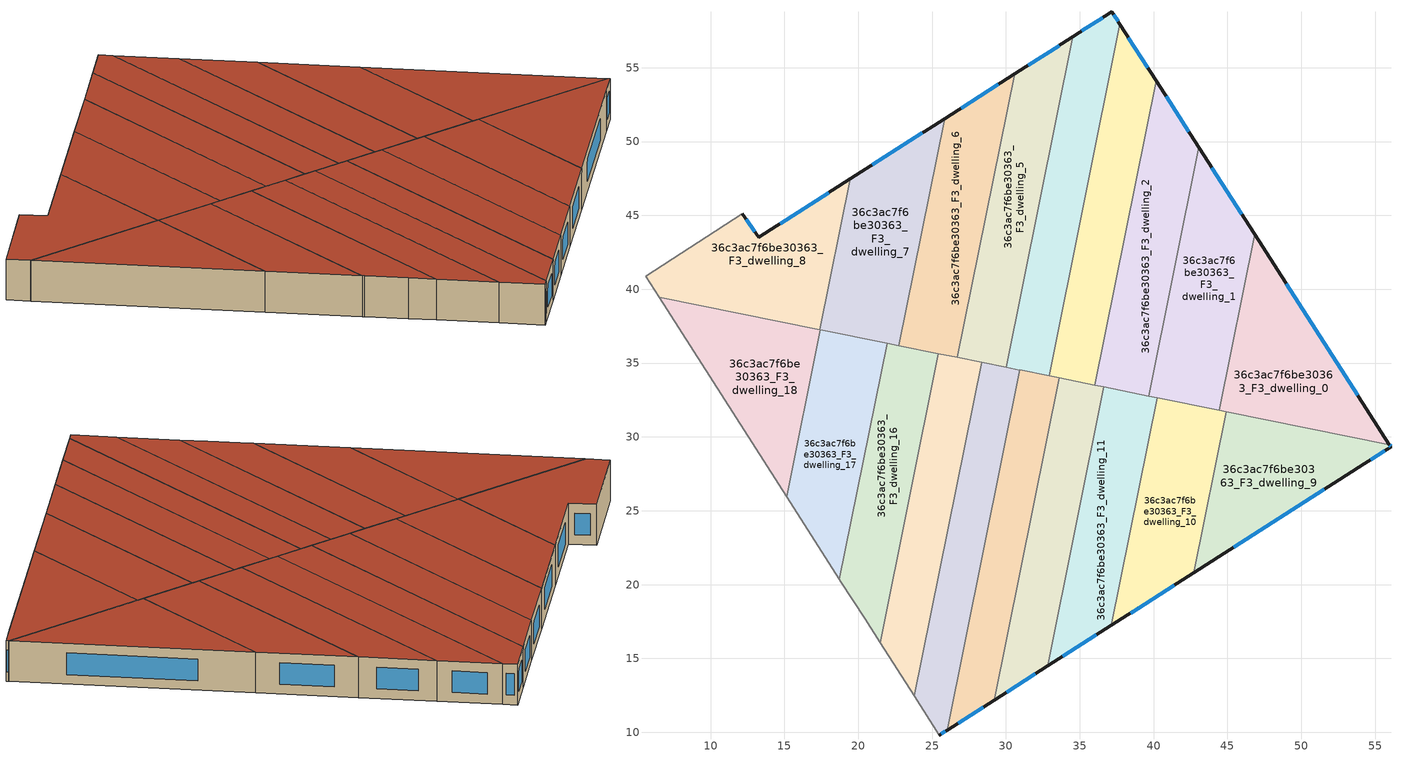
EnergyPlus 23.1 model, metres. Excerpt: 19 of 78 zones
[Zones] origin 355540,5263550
36c3ac7f6be30363_F3_dwelling_0
 floor to 36c3ac7f6be30363_F2_dwelling_0 (EU_floor_Construction): 46.84,43.71 55.96,29.49 44.44,31.81 z9
 wall outside (EU_wall_Construction): 55.96,29.49 46.84,43.71 z9:12
 wall to 36c3ac7f6be30363_F3_dwelling_1 (EU_wall_Construction): 46.84,43.71 44.44,31.81 z9:12
 wall to 36c3ac7f6be30363_F3_dwelling_9 (EU_wall_Construction): 44.92,31.71 55.96,29.49 z9:12
 wall to 36c3ac7f6be30363_F3_dwelling_10 (EU_wall_Construction): 44.44,31.81 44.92,31.71 z9:12
 window (EU_Window_Construction): 53.82,32.83 48.98,40.37 z9.7:11.3
 roof outside (EU_roof_Construction): 55.96,29.49 46.84,43.71 44.44,31.81 z12
36c3ac7f6be30363_F3_dwelling_1
 floor to 36c3ac7f6be30363_F2_dwelling_1 (EU_floor_Construction): 43.06,49.6 46.84,43.71 44.44,31.81 39.67,32.77 z9
 wall outside (EU_wall_Construction): 46.84,43.71 43.06,49.6 z9:12
 wall to 36c3ac7f6be30363_F3_dwelling_2 (EU_wall_Construction): 43.06,49.6 39.67,32.77 z9:12
 wall to 36c3ac7f6be30363_F3_dwelling_10 (EU_wall_Construction): 40.23,32.66 44.44,31.81 z9:12
 wall to 36c3ac7f6be30363_F3_dwelling_11 (EU_wall_Construction): 39.67,32.77 40.23,32.66 z9:12
 window (EU_Window_Construction): 45.95,45.09 43.95,48.21 z9.7:11.3
 roof outside (EU_roof_Construction): 44.44,31.81 46.84,43.71 43.06,49.6 39.67,32.77 z12
36c3ac7f6be30363_F3_dwelling_10
 floor to 36c3ac7f6be30363_F2_dwelling_10 (EU_floor_Construction): 44.92,31.71 42.72,20.81 37.12,17.24 40.23,32.66 z9
 wall outside (EU_wall_Construction): 37.12,17.24 42.72,20.81 z9:12
 wall to 36c3ac7f6be30363_F3_dwelling_11 (EU_wall_Construction): 40.23,32.66 37.12,17.24 z9:12
 wall to 36c3ac7f6be30363_F3_dwelling_9 (EU_wall_Construction): 42.72,20.81 44.92,31.71 z9:12
 window (EU_Window_Construction): 38.44,18.07 41.41,19.97 z9.7:11.3
 roof outside (EU_roof_Construction): 42.72,20.81 44.92,31.71 40.23,32.66 37.12,17.24 z12
36c3ac7f6be30363_F3_dwelling_11
 floor to 36c3ac7f6be30363_F2_dwelling_11 (EU_floor_Construction): 40.23,32.66 37.12,17.24 32.83,14.49 36.64,33.38 z9
 wall outside (EU_wall_Construction): 32.83,14.49 37.12,17.24 z9:12
 wall to 36c3ac7f6be30363_F3_dwelling_12 (EU_wall_Construction): 36.64,33.38 32.83,14.49 z9:12
 wall to 36c3ac7f6be30363_F3_dwelling_2 (EU_wall_Construction): 39.67,32.77 36.64,33.38 z9:12
 window (EU_Window_Construction): 33.84,15.14 36.12,16.59 z9.7:11.3
 roof outside (EU_roof_Construction): 37.12,17.24 40.23,32.66 36.64,33.38 32.83,14.49 z12
36c3ac7f6be30363_F3_dwelling_12
 floor to 36c3ac7f6be30363_F2_dwelling_12 (EU_floor_Construction): 36.64,33.38 32.83,14.49 29.21,12.18 33.61,33.99 z9
 wall outside (EU_wall_Construction): 29.21,12.18 32.83,14.49 z9:12
 wall to 36c3ac7f6be30363_F3_dwelling_13 (EU_wall_Construction): 33.61,33.99 29.21,12.18 z9:12
 wall to 36c3ac7f6be30363_F3_dwelling_3 (EU_wall_Construction): 36.01,33.51 33.61,33.99 z9:12
 wall to 36c3ac7f6be30363_F3_dwelling_2 (EU_wall_Construction): 36.64,33.38 36.01,33.51 z9:12
 window (EU_Window_Construction): 30.06,12.73 31.98,13.95 z9.7:11.3
 roof outside (EU_roof_Construction): 32.83,14.49 36.64,33.38 33.61,33.99 29.21,12.18 z12
36c3ac7f6be30363_F3_dwelling_13
 floor to 36c3ac7f6be30363_F2_dwelling_13 (EU_floor_Construction): 33.61,33.99 29.21,12.18 26.02,10.15 30.94,34.53 z9
 wall outside (EU_wall_Construction): 26.02,10.15 29.21,12.18 z9:12
 wall to 36c3ac7f6be30363_F3_dwelling_14 (EU_wall_Construction): 30.94,34.53 26.02,10.15 z9:12
 wall to 36c3ac7f6be30363_F3_dwelling_4 (EU_wall_Construction): 32.92,34.13 30.94,34.53 z9:12
 wall to 36c3ac7f6be30363_F3_dwelling_3 (EU_wall_Construction): 33.61,33.99 32.92,34.13 z9:12
 window (EU_Window_Construction): 26.77,10.63 28.46,11.7 z9.7:11.3
 roof outside (EU_roof_Construction): 29.21,12.18 33.61,33.99 30.94,34.53 26.02,10.15 z12
36c3ac7f6be30363_F3_dwelling_14
 floor to 36c3ac7f6be30363_F2_dwelling_14 (EU_floor_Construction): 30.94,34.53 26.02,10.15 25.5,9.81 23.8,12.47 28.35,35.05 z9
 wall outside (EU_wall_Construction): 25.5,9.81 26.02,10.15 z9:12
 wall adiabatic (EU_wall_Construction): 23.8,12.47 25.5,9.81 z9:12
 wall to 36c3ac7f6be30363_F3_dwelling_15 (EU_wall_Construction): 28.35,35.05 23.8,12.47 z9:12
 wall to 36c3ac7f6be30363_F3_dwelling_5 (EU_wall_Construction): 30.02,34.72 28.35,35.05 z9:12
 wall to 36c3ac7f6be30363_F3_dwelling_4 (EU_wall_Construction): 30.94,34.53 30.02,34.72 z9:12
 window (EU_Window_Construction): 25.62,9.89 25.9,10.07 z9.7:11.3
 roof outside (EU_roof_Construction): 26.02,10.15 30.94,34.53 28.35,35.05 23.8,12.47 25.5,9.81 z12
36c3ac7f6be30363_F3_dwelling_15
 floor to 36c3ac7f6be30363_F2_dwelling_15 (EU_floor_Construction): 28.35,35.05 23.8,12.47 21.48,16.08 25.42,35.64 z9
 wall to 36c3ac7f6be30363_F3_dwelling_16 (EU_wall_Construction): 25.42,35.64 21.48,16.08 z9:12
 wall adiabatic (EU_wall_Construction): 21.48,16.08 23.8,12.47 z9:12
 wall to 36c3ac7f6be30363_F3_dwelling_6 (EU_wall_Construction): 26.72,35.38 25.42,35.64 z9:12
 wall to 36c3ac7f6be30363_F3_dwelling_5 (EU_wall_Construction): 28.35,35.05 26.72,35.38 z9:12
 roof outside (EU_roof_Construction): 23.8,12.47 28.35,35.05 25.42,35.64 21.48,16.08 z12
36c3ac7f6be30363_F3_dwelling_16
 floor to 36c3ac7f6be30363_F2_dwelling_16 (EU_floor_Construction): 25.42,35.64 21.48,16.08 20.43,17.71 18.82,20.21 18.73,20.36 21.95,36.34 z9
 wall adiabatic (EU_wall_Construction): 18.73,20.36 18.82,20.21 20.43,17.71 21.48,16.08 z9:12
 wall to 36c3ac7f6be30363_F3_dwelling_17 (EU_wall_Construction): 21.95,36.34 18.73,20.36 z9:12
 wall to 36c3ac7f6be30363_F3_dwelling_7 (EU_wall_Construction): 22.75,36.18 21.95,36.34 z9:12
 wall to 36c3ac7f6be30363_F3_dwelling_6 (EU_wall_Construction): 25.42,35.64 22.75,36.18 z9:12
 roof outside (EU_roof_Construction): 21.48,16.08 25.42,35.64 21.95,36.34 18.73,20.36 18.82,20.21 20.43,17.71 z12
36c3ac7f6be30363_F3_dwelling_17
 floor to 36c3ac7f6be30363_F2_dwelling_17 (EU_floor_Construction): 21.95,36.34 18.73,20.36 15.15,25.95 17.43,37.25 z9
 wall adiabatic (EU_wall_Construction): 15.15,25.95 18.73,20.36 z9:12
 wall to 36c3ac7f6be30363_F3_dwelling_18 (EU_wall_Construction): 17.43,37.25 15.15,25.95 z9:12
 wall to 36c3ac7f6be30363_F3_dwelling_7 (EU_wall_Construction): 21.95,36.34 17.43,37.25 z9:12
 roof outside (EU_roof_Construction): 18.73,20.36 21.95,36.34 17.43,37.25 15.15,25.95 z12
36c3ac7f6be30363_F3_dwelling_18
 floor to 36c3ac7f6be30363_F2_dwelling_18 (EU_floor_Construction): 17.43,37.25 15.15,25.95 6.51,39.46 z9
 wall adiabatic (EU_wall_Construction): 6.51,39.46 15.15,25.95 z9:12
 wall to 36c3ac7f6be30363_F3_dwelling_8 (EU_wall_Construction): 17.4,37.26 6.51,39.46 z9:12
 wall to 36c3ac7f6be30363_F3_dwelling_7 (EU_wall_Construction): 17.43,37.26 17.4,37.26 z9:12
 roof outside (EU_roof_Construction): 15.15,25.95 17.43,37.25 6.51,39.46 z12
36c3ac7f6be30363_F3_dwelling_2
 floor to 36c3ac7f6be30363_F2_dwelling_2 (EU_floor_Construction): 40.16,54.12 43.06,49.6 39.67,32.77 36.01,33.51 z9
 wall outside (EU_wall_Construction): 43.06,49.6 40.16,54.12 z9:12
 wall to 36c3ac7f6be30363_F3_dwelling_3 (EU_wall_Construction): 40.16,54.12 36.01,33.51 z9:12
 window (EU_Window_Construction): 42.38,50.66 40.84,53.06 z9.7:11.3
 roof outside (EU_roof_Construction): 39.67,32.77 43.06,49.6 40.16,54.12 36.01,33.51 z12
36c3ac7f6be30363_F3_dwelling_3
 floor to 36c3ac7f6be30363_F2_dwelling_3 (EU_floor_Construction): 37.72,57.93 40.16,54.12 36.01,33.51 32.92,34.13 z9
 wall outside (EU_wall_Construction): 40.16,54.12 37.72,57.93 z9:12
 wall to 36c3ac7f6be30363_F3_dwelling_4 (EU_wall_Construction): 37.72,57.93 32.92,34.13 z9:12
 window (EU_Window_Construction): 39.59,55.01 38.29,57.03 z9.7:11.3
 roof outside (EU_roof_Construction): 36.01,33.51 40.16,54.12 37.72,57.93 32.92,34.13 z12
36c3ac7f6be30363_F3_dwelling_4
 floor to 36c3ac7f6be30363_F2_dwelling_4 (EU_floor_Construction): 37.17,58.78 37.72,57.93 32.92,34.13 30.02,34.72 34.53,57.09 z9
 wall outside (EU_wall_Construction): 37.72,57.93 37.17,58.78 34.53,57.09 z9:12
 wall to 36c3ac7f6be30363_F3_dwelling_5 (EU_wall_Construction): 34.53,57.09 30.02,34.72 z9:12
 window (EU_Window_Construction): 36.55,58.38 35.15,57.48 / 37.59,58.13 37.3,58.58 z9.7:11.3
 roof outside (EU_roof_Construction): 32.92,34.13 37.72,57.93 37.17,58.78 34.53,57.09 30.02,34.72 z12
36c3ac7f6be30363_F3_dwelling_5
 floor to 36c3ac7f6be30363_F2_dwelling_5 (EU_floor_Construction): 34.53,57.09 30.02,34.72 26.72,35.38 30.59,54.58 z9
 wall outside (EU_wall_Construction): 34.53,57.09 30.59,54.58 z9:12
 wall to 36c3ac7f6be30363_F3_dwelling_6 (EU_wall_Construction): 30.59,54.58 26.72,35.38 z9:12
 window (EU_Window_Construction): 33.6,56.5 31.51,55.17 z9.7:11.3
 roof outside (EU_roof_Construction): 30.02,34.72 34.53,57.09 30.59,54.58 26.72,35.38 z12
36c3ac7f6be30363_F3_dwelling_6
 floor to 36c3ac7f6be30363_F2_dwelling_6 (EU_floor_Construction): 30.59,54.58 26.72,35.38 22.75,36.18 25.85,51.55 z9
 wall outside (EU_wall_Construction): 30.59,54.58 25.85,51.55 z9:12
 wall to 36c3ac7f6be30363_F3_dwelling_7 (EU_wall_Construction): 25.85,51.55 22.75,36.18 z9:12
 window (EU_Window_Construction): 29.48,53.87 26.96,52.26 z9.7:11.3
 roof outside (EU_roof_Construction): 26.72,35.38 30.59,54.58 25.85,51.55 22.75,36.18 z12
36c3ac7f6be30363_F3_dwelling_7
 floor to 36c3ac7f6be30363_F2_dwelling_7 (EU_floor_Construction): 25.85,51.55 22.75,36.18 17.4,37.26 19.45,47.47 z9
 wall outside (EU_wall_Construction): 25.85,51.55 19.45,47.47 z9:12
 wall to 36c3ac7f6be30363_F3_dwelling_8 (EU_wall_Construction): 19.45,47.47 17.4,37.26 z9:12
 window (EU_Window_Construction): 24.35,50.6 20.96,48.43 z9.7:11.3
 roof outside (EU_roof_Construction): 22.75,36.18 25.85,51.55 19.45,47.47 17.4,37.26 z12
36c3ac7f6be30363_F3_dwelling_8
 floor to 36c3ac7f6be30363_F2_dwelling_8 (EU_floor_Construction): 19.45,47.47 17.4,37.26 6.51,39.46 5.6,40.88 12.15,45.12 13.26,43.52 z9
 wall outside (EU_wall_Construction): 19.45,47.47 13.26,43.52 12.15,45.12 z9:12
 wall adiabatic (EU_wall_Construction): 12.15,45.12 5.6,40.88 6.51,39.46 z9:12
 window (EU_Window_Construction): 13,43.89 12.41,44.74 / 18,46.54 14.71,44.45 z9.7:11.3
 roof outside (EU_roof_Construction): 17.4,37.26 19.45,47.47 13.26,43.52 12.15,45.12 5.6,40.88 6.51,39.46 z12
36c3ac7f6be30363_F3_dwelling_9
 floor to 36c3ac7f6be30363_F2_dwelling_9 (EU_floor_Construction): 55.96,29.49 56.07,29.32 54.27,28.17 42.72,20.81 44.92,31.71 z9
 wall outside (EU_wall_Construction): 42.72,20.81 54.27,28.17 56.07,29.32 55.96,29.49 z9:12
 window (EU_Window_Construction): 45.43,22.54 51.55,26.44 / 56.05,29.36 55.99,29.45 / 54.69,28.44 55.65,29.05 z9.7:11.3
 roof outside (EU_roof_Construction): 54.27,28.17 56.07,29.32 55.96,29.49 44.92,31.71 42.72,20.81 z12
[Building]
EU S2 Campaign: North Axis=0; Terrain=City; Solar Distribution=FullExterior
[Site:Location]
Budapest.Ferenc.Liszt.Intl.AP: Latitude=47.437; Longitude=19.256; Time Zone=1; Elevation=185
[SizingPeriod:WeatherFileDays]
AnnualSizingPeriod: Begin Month=1; Begin Day of Month=1; End Month=12; End Day of Month=31; Day of Week for Start Day=Monday; Use Weather File Daylight Saving Period=No; Use Weather File Rain and Snow Indicators=No
[MATERIAL]
EU_InternalMass_Material: Roughness=MediumRough; Thickness=0.1; Conductivity=1; Density=1800; Specific Heat=900; Thermal Absorptance=0.9; Solar Absorptance=0.7; Visible Absorptance=0.7
[MATERIAL:NOMASS] Roughness=MediumRough; Thermal Absorptance=0.9; Solar Absorptance=0.7; Visible Absorptance=0.7
Name | Thermal Resistance
EU_wall_NoMass | 0.832559
EU_roof_NoMass | 1.39638
EU_floor_NoMass | 0.872794
[WINDOWMATERIAL:SIMPLEGLAZINGSYSTEM]
EU_Window_SimpleGlazing: UFactor=2.79869; Solar Heat Gain Coefficient=0.75; Visible Transmittance=0.75
[CONSTRUCTION]
EU_wall_Construction: EU_wall_NoMass
EU_roof_Construction: EU_roof_NoMass
EU_floor_Construction: EU_floor_NoMass
EU_Window_Construction: EU_Window_SimpleGlazing
EU_InternalMass_Construction: EU_InternalMass_Material
[ZONE] Type=1; Multiplier=1; Ceiling Height=autocalculate; Floor Area=autocalculate; Part of Total Floor Area=Yes
Name | Volume
36c3ac7f6be30363_F3_dwelling_0; 36c3ac7f6be30363_F3_dwelling_7 | 213.988
36c3ac7f6be30363_F3_dwelling_1 | 213.991
36c3ac7f6be30363_F3_dwelling_10 | 192.578
36c3ac7f6be30363_F3_dwelling_11; 36c3ac7f6be30363_F3_dwelling_18 | 192.596
36c3ac7f6be30363_F3_dwelling_12 | 192.551
36c3ac7f6be30363_F3_dwelling_13 | 192.605
36c3ac7f6be30363_F3_dwelling_14 | 192.591
36c3ac7f6be30363_F3_dwelling_15 | 192.55
36c3ac7f6be30363_F3_dwelling_16 | 192.615
36c3ac7f6be30363_F3_dwelling_17 | 192.598
36c3ac7f6be30363_F3_dwelling_2 | 213.99
36c3ac7f6be30363_F3_dwelling_3 | 213.954
36c3ac7f6be30363_F3_dwelling_4 | 214.013
36c3ac7f6be30363_F3_dwelling_5 | 213.953
36c3ac7f6be30363_F3_dwelling_6 | 213.967
36c3ac7f6be30363_F3_dwelling_8 | 213.979
36c3ac7f6be30363_F3_dwelling_9 | 192.608
[INTERNALMASS] Construction=EU_InternalMass_Construction
Name | Zone or ZoneList | Surface Area
36c3ac7f6be30363_F3_dwelling_0_EU_InternalMass | 36c3ac7f6be30363_F3_dwelling_0 | 71.3297
36c3ac7f6be30363_F3_dwelling_1_EU_InternalMass | 36c3ac7f6be30363_F3_dwelling_1 | 71.3302
36c3ac7f6be30363_F3_dwelling_2_EU_InternalMass | 36c3ac7f6be30363_F3_dwelling_2 | 71.3297
36c3ac7f6be30363_F3_dwelling_3_EU_InternalMass | 36c3ac7f6be30363_F3_dwelling_3 | 71.3182
36c3ac7f6be30363_F3_dwelling_4_EU_InternalMass | 36c3ac7f6be30363_F3_dwelling_4 | 71.3377
36c3ac7f6be30363_F3_dwelling_5_EU_InternalMass | 36c3ac7f6be30363_F3_dwelling_5 | 71.3177
36c3ac7f6be30363_F3_dwelling_6_EU_InternalMass | 36c3ac7f6be30363_F3_dwelling_6 | 71.3223
36c3ac7f6be30363_F3_dwelling_7_EU_InternalMass | 36c3ac7f6be30363_F3_dwelling_7 | 71.3291
36c3ac7f6be30363_F3_dwelling_8_EU_InternalMass | 36c3ac7f6be30363_F3_dwelling_8 | 71.3265
36c3ac7f6be30363_F3_dwelling_9_EU_InternalMass | 36c3ac7f6be30363_F3_dwelling_9 | 64.2028
36c3ac7f6be30363_F3_dwelling_10_EU_InternalMass | 36c3ac7f6be30363_F3_dwelling_10 | 64.1927
36c3ac7f6be30363_F3_dwelling_11_EU_InternalMass | 36c3ac7f6be30363_F3_dwelling_11 | 64.1989
36c3ac7f6be30363_F3_dwelling_12_EU_InternalMass | 36c3ac7f6be30363_F3_dwelling_12 | 64.1835
36c3ac7f6be30363_F3_dwelling_13_EU_InternalMass | 36c3ac7f6be30363_F3_dwelling_13 | 64.2018
36c3ac7f6be30363_F3_dwelling_14_EU_InternalMass | 36c3ac7f6be30363_F3_dwelling_14 | 64.197
36c3ac7f6be30363_F3_dwelling_15_EU_InternalMass | 36c3ac7f6be30363_F3_dwelling_15 | 64.1835
36c3ac7f6be30363_F3_dwelling_16_EU_InternalMass | 36c3ac7f6be30363_F3_dwelling_16 | 64.205
36c3ac7f6be30363_F3_dwelling_17_EU_InternalMass | 36c3ac7f6be30363_F3_dwelling_17 | 64.1994
36c3ac7f6be30363_F3_dwelling_18_EU_InternalMass | 36c3ac7f6be30363_F3_dwelling_18 | 64.1985
[OTHEREQUIPMENT] Fuel Type=Electricity; Design Level Calculation Method=Watts/Area; Power per Zone Floor Area=1; Fraction Latent=0; Fraction Radiant=0; Fraction Lost=0; Carbon Dioxide Generation Rate=0; EndUse Subcategory=EU_Step8_InternalGains
Name | Zone or ZoneList or Space or SpaceList | Schedule
EU_Step8_InternalGain_36c3ac7f6be30363_F3_dwelling_0_f000 | 36c3ac7f6be30363_F3_dwelling_0 | EU_Step8_GainSchedule_36c3ac7f6be30363_F3_dwelling_0_f000
EU_Step8_InternalGain_36c3ac7f6be30363_F3_dwelling_1_f000 | 36c3ac7f6be30363_F3_dwelling_1 | EU_Step8_GainSchedule_36c3ac7f6be30363_F3_dwelling_1_f000
EU_Step8_InternalGain_36c3ac7f6be30363_F3_dwelling_2_f000 | 36c3ac7f6be30363_F3_dwelling_2 | EU_Step8_GainSchedule_36c3ac7f6be30363_F3_dwelling_2_f000
EU_Step8_InternalGain_36c3ac7f6be30363_F3_dwelling_3_f000 | 36c3ac7f6be30363_F3_dwelling_3 | EU_Step8_GainSchedule_36c3ac7f6be30363_F3_dwelling_3_f000
EU_Step8_InternalGain_36c3ac7f6be30363_F3_dwelling_4_f000 | 36c3ac7f6be30363_F3_dwelling_4 | EU_Step8_GainSchedule_36c3ac7f6be30363_F3_dwelling_4_f000
EU_Step8_InternalGain_36c3ac7f6be30363_F3_dwelling_5_f000 | 36c3ac7f6be30363_F3_dwelling_5 | EU_Step8_GainSchedule_36c3ac7f6be30363_F3_dwelling_5_f000
EU_Step8_InternalGain_36c3ac7f6be30363_F3_dwelling_6_f000 | 36c3ac7f6be30363_F3_dwelling_6 | EU_Step8_GainSchedule_36c3ac7f6be30363_F3_dwelling_6_f000
EU_Step8_InternalGain_36c3ac7f6be30363_F3_dwelling_7_f000 | 36c3ac7f6be30363_F3_dwelling_7 | EU_Step8_GainSchedule_36c3ac7f6be30363_F3_dwelling_7_f000
EU_Step8_InternalGain_36c3ac7f6be30363_F3_dwelling_8_f000 | 36c3ac7f6be30363_F3_dwelling_8 | EU_Step8_GainSchedule_36c3ac7f6be30363_F3_dwelling_8_f000
EU_Step8_InternalGain_36c3ac7f6be30363_F3_dwelling_9_f000 | 36c3ac7f6be30363_F3_dwelling_9 | EU_Step8_GainSchedule_36c3ac7f6be30363_F3_dwelling_9_f000
EU_Step8_InternalGain_36c3ac7f6be30363_F3_dwelling_10_f000 | 36c3ac7f6be30363_F3_dwelling_10 | EU_Step8_GainSchedule_36c3ac7f6be30363_F3_dwelling_10_f000
EU_Step8_InternalGain_36c3ac7f6be30363_F3_dwelling_11_f000 | 36c3ac7f6be30363_F3_dwelling_11 | EU_Step8_GainSchedule_36c3ac7f6be30363_F3_dwelling_11_f000
EU_Step8_InternalGain_36c3ac7f6be30363_F3_dwelling_12_f000 | 36c3ac7f6be30363_F3_dwelling_12 | EU_Step8_GainSchedule_36c3ac7f6be30363_F3_dwelling_12_f000
EU_Step8_InternalGain_36c3ac7f6be30363_F3_dwelling_13_f000 | 36c3ac7f6be30363_F3_dwelling_13 | EU_Step8_GainSchedule_36c3ac7f6be30363_F3_dwelling_13_f000
EU_Step8_InternalGain_36c3ac7f6be30363_F3_dwelling_14_f000 | 36c3ac7f6be30363_F3_dwelling_14 | EU_Step8_GainSchedule_36c3ac7f6be30363_F3_dwelling_14_f000
EU_Step8_InternalGain_36c3ac7f6be30363_F3_dwelling_15_f000 | 36c3ac7f6be30363_F3_dwelling_15 | EU_Step8_GainSchedule_36c3ac7f6be30363_F3_dwelling_15_f000
EU_Step8_InternalGain_36c3ac7f6be30363_F3_dwelling_16_f000 | 36c3ac7f6be30363_F3_dwelling_16 | EU_Step8_GainSchedule_36c3ac7f6be30363_F3_dwelling_16_f000
EU_Step8_InternalGain_36c3ac7f6be30363_F3_dwelling_17_f000 | 36c3ac7f6be30363_F3_dwelling_17 | EU_Step8_GainSchedule_36c3ac7f6be30363_F3_dwelling_17_f000
EU_Step8_InternalGain_36c3ac7f6be30363_F3_dwelling_18_f000 | 36c3ac7f6be30363_F3_dwelling_18 | EU_Step8_GainSchedule_36c3ac7f6be30363_F3_dwelling_18_f000
[ZONEVENTILATION:DESIGNFLOWRATE] Schedule=EU_AlwaysOn; Design Flow Rate Calculation Method=AirChanges/Hour; Air Changes per Hour=0.475469; Ventilation Type=Natural; Fan Pressure Rise=0; Fan Total Efficiency=1; Constant Term Coefficient=1; Temperature Term Coefficient=0; Velocity Term Coefficient=0; Velocity Squared Term Coefficient=0; Minimum Indoor Temperature=-100; Maximum Indoor Temperature=100; Delta Temperature=-100; Minimum Outdoor Temperature=-100; Maximum Outdoor Temperature=100; Maximum Wind Speed=40
Name | Zone or ZoneList or Space or SpaceList
EU_ConstantAir_36c3ac7f6be30363_F3_dwelling_0 | 36c3ac7f6be30363_F3_dwelling_0
EU_ConstantAir_36c3ac7f6be30363_F3_dwelling_1 | 36c3ac7f6be30363_F3_dwelling_1
EU_ConstantAir_36c3ac7f6be30363_F3_dwelling_2 | 36c3ac7f6be30363_F3_dwelling_2
EU_ConstantAir_36c3ac7f6be30363_F3_dwelling_3 | 36c3ac7f6be30363_F3_dwelling_3
EU_ConstantAir_36c3ac7f6be30363_F3_dwelling_4 | 36c3ac7f6be30363_F3_dwelling_4
EU_ConstantAir_36c3ac7f6be30363_F3_dwelling_5 | 36c3ac7f6be30363_F3_dwelling_5
EU_ConstantAir_36c3ac7f6be30363_F3_dwelling_6 | 36c3ac7f6be30363_F3_dwelling_6
EU_ConstantAir_36c3ac7f6be30363_F3_dwelling_7 | 36c3ac7f6be30363_F3_dwelling_7
EU_ConstantAir_36c3ac7f6be30363_F3_dwelling_8 | 36c3ac7f6be30363_F3_dwelling_8
EU_ConstantAir_36c3ac7f6be30363_F3_dwelling_9 | 36c3ac7f6be30363_F3_dwelling_9
EU_ConstantAir_36c3ac7f6be30363_F3_dwelling_10 | 36c3ac7f6be30363_F3_dwelling_10
EU_ConstantAir_36c3ac7f6be30363_F3_dwelling_11 | 36c3ac7f6be30363_F3_dwelling_11
EU_ConstantAir_36c3ac7f6be30363_F3_dwelling_12 | 36c3ac7f6be30363_F3_dwelling_12
EU_ConstantAir_36c3ac7f6be30363_F3_dwelling_13 | 36c3ac7f6be30363_F3_dwelling_13
EU_ConstantAir_36c3ac7f6be30363_F3_dwelling_14 | 36c3ac7f6be30363_F3_dwelling_14
EU_ConstantAir_36c3ac7f6be30363_F3_dwelling_15 | 36c3ac7f6be30363_F3_dwelling_15
EU_ConstantAir_36c3ac7f6be30363_F3_dwelling_16 | 36c3ac7f6be30363_F3_dwelling_16
EU_ConstantAir_36c3ac7f6be30363_F3_dwelling_17 | 36c3ac7f6be30363_F3_dwelling_17
EU_ConstantAir_36c3ac7f6be30363_F3_dwelling_18 | 36c3ac7f6be30363_F3_dwelling_18
[HVACTEMPLATE:ZONE:IDEALLOADSAIRSYSTEM] System Availability Schedule=EU_AlwaysOn; Maximum Heating Supply Air Temperature=50; Minimum Cooling Supply Air Temperature=13; Maximum Heating Supply Air Humidity Ratio=0.0156; Minimum Cooling Supply Air Humidity Ratio=0.0077; Heating Limit=NoLimit; Cooling Limit=NoLimit; Heating Availability Schedule=EU_AlwaysOn; Cooling Availability Schedule=EU_CoolingOff; Dehumidification Control Type=ConstantSensibleHeatRatio; Cooling Sensible Heat Ratio=0.7; Dehumidification Setpoint=60; Humidification Control Type=None; Humidification Setpoint=30; Outdoor Air Method=None; Outdoor Air Flow Rate per Person=0.00944; Outdoor Air Flow Rate per Zone Floor Area=0; Outdoor Air Flow Rate per Zone=0; Demand Controlled Ventilation Type=None; Outdoor Air Economizer Type=NoEconomizer; Heat Recovery Type=None; Sensible Heat Recovery Effectiveness=0.7; Latent Heat Recovery Effectiveness=0.65
Name | Template Thermostat
36c3ac7f6be30363_F3_dwelling_0 | EU_HeatOnly_36c3ac7f6be30363_F3_dwelling_0
36c3ac7f6be30363_F3_dwelling_1 | EU_HeatOnly_36c3ac7f6be30363_F3_dwelling_1
36c3ac7f6be30363_F3_dwelling_2 | EU_HeatOnly_36c3ac7f6be30363_F3_dwelling_2
36c3ac7f6be30363_F3_dwelling_3 | EU_HeatOnly_36c3ac7f6be30363_F3_dwelling_3
36c3ac7f6be30363_F3_dwelling_4 | EU_HeatOnly_36c3ac7f6be30363_F3_dwelling_4
36c3ac7f6be30363_F3_dwelling_5 | EU_HeatOnly_36c3ac7f6be30363_F3_dwelling_5
36c3ac7f6be30363_F3_dwelling_6 | EU_HeatOnly_36c3ac7f6be30363_F3_dwelling_6
36c3ac7f6be30363_F3_dwelling_7 | EU_HeatOnly_36c3ac7f6be30363_F3_dwelling_7
36c3ac7f6be30363_F3_dwelling_8 | EU_HeatOnly_36c3ac7f6be30363_F3_dwelling_8
36c3ac7f6be30363_F3_dwelling_9 | EU_HeatOnly_36c3ac7f6be30363_F3_dwelling_9
36c3ac7f6be30363_F3_dwelling_10 | EU_HeatOnly_36c3ac7f6be30363_F3_dwelling_10
36c3ac7f6be30363_F3_dwelling_11 | EU_HeatOnly_36c3ac7f6be30363_F3_dwelling_11
36c3ac7f6be30363_F3_dwelling_12 | EU_HeatOnly_36c3ac7f6be30363_F3_dwelling_12
36c3ac7f6be30363_F3_dwelling_13 | EU_HeatOnly_36c3ac7f6be30363_F3_dwelling_13
36c3ac7f6be30363_F3_dwelling_14 | EU_HeatOnly_36c3ac7f6be30363_F3_dwelling_14
36c3ac7f6be30363_F3_dwelling_15 | EU_HeatOnly_36c3ac7f6be30363_F3_dwelling_15
36c3ac7f6be30363_F3_dwelling_16 | EU_HeatOnly_36c3ac7f6be30363_F3_dwelling_16
36c3ac7f6be30363_F3_dwelling_17 | EU_HeatOnly_36c3ac7f6be30363_F3_dwelling_17
36c3ac7f6be30363_F3_dwelling_18 | EU_HeatOnly_36c3ac7f6be30363_F3_dwelling_18
[SIZING:ZONE] Zone Cooling Design Supply Air Temperature Input Method=SupplyAirTemperature; Zone Cooling Design Supply Air Temperature=13; Zone Heating Design Supply Air Temperature Input Method=SupplyAirTemperature; Zone Heating Design Supply Air Temperature=50; Zone Cooling Design Supply Air Humidity Ratio=0.008; Zone Heating Design Supply Air Humidity Ratio=0.008; Cooling Design Air Flow Method=DesignDay; Cooling Design Air Flow Rate=0; Cooling Minimum Air Flow per Zone Floor Area=0.000762; Cooling Minimum Air Flow=0; Cooling Minimum Air Flow Fraction=0.2; Heating Design Air Flow Method=DesignDay; Heating Design Air Flow Rate=0; Heating Maximum Air Flow per Zone Floor Area=0.002032; Heating Maximum Air Flow=0.141576; Heating Maximum Air Flow Fraction=0.3; Account for Dedicated Outdoor Air System=No; Dedicated Outdoor Air System Control Strategy=NeutralSupplyAir; Dedicated Outdoor Air Low Setpoint Temperature for Design=autosize; Dedicated Outdoor Air High Setpoint Temperature for Design=autosize; Zone Load Sizing Method=Sensible Load Only No Latent Load; Zone Latent Cooling Design Supply Air Humidity Ratio Input Method=HumidityRatioDifference; Zone Cooling Design Supply Air Humidity Ratio Difference=0.005; Zone Latent Heating Design Supply Air Humidity Ratio Input Method=HumidityRatioDifference; Zone Humidification Design Supply Air Humidity Ratio Difference=0.005
36c3ac7f6be30363_F3_dwelling_0; 36c3ac7f6be30363_F3_dwelling_1; 36c3ac7f6be30363_F3_dwelling_2; 36c3ac7f6be30363_F3_dwelling_3; 36c3ac7f6be30363_F3_dwelling_4; 36c3ac7f6be30363_F3_dwelling_5; 36c3ac7f6be30363_F3_dwelling_6; 36c3ac7f6be30363_F3_dwelling_7; 36c3ac7f6be30363_F3_dwelling_8; 36c3ac7f6be30363_F3_dwelling_9; 36c3ac7f6be30363_F3_dwelling_10; 36c3ac7f6be30363_F3_dwelling_11; 36c3ac7f6be30363_F3_dwelling_12; 36c3ac7f6be30363_F3_dwelling_13; 36c3ac7f6be30363_F3_dwelling_14; 36c3ac7f6be30363_F3_dwelling_15; 36c3ac7f6be30363_F3_dwelling_16; 36c3ac7f6be30363_F3_dwelling_17; 36c3ac7f6be30363_F3_dwelling_18
[SCHEDULE:CONSTANT]
Name | Hourly Value
EU_AlwaysOn | 1
EU_CoolingOff | 0
[SCHEDULE:FILE] Column Number=1; Rows to Skip at Top=0; Number of Hours of Data=8760; Column Separator=Comma; Interpolate to Timestep=No; Minutes per Item=60; Adjust Schedule for Daylight Savings=Yes
Name | File
EU_Step8_GainSchedule_36c3ac7f6be30363_F3_dwelling_0_f000 | ../../schedules/36c3ac7f6be30363/36c3ac7f6be30363_F3_dwelling_0_f000_gain.csv
EU_Step8_GainSchedule_36c3ac7f6be30363_F3_dwelling_1_f000 | ../../schedules/36c3ac7f6be30363/36c3ac7f6be30363_F3_dwelling_1_f000_gain.csv
EU_Step8_GainSchedule_36c3ac7f6be30363_F3_dwelling_2_f000 | ../../schedules/36c3ac7f6be30363/36c3ac7f6be30363_F3_dwelling_2_f000_gain.csv
EU_Step8_GainSchedule_36c3ac7f6be30363_F3_dwelling_3_f000 | ../../schedules/36c3ac7f6be30363/36c3ac7f6be30363_F3_dwelling_3_f000_gain.csv
EU_Step8_GainSchedule_36c3ac7f6be30363_F3_dwelling_4_f000 | ../../schedules/36c3ac7f6be30363/36c3ac7f6be30363_F3_dwelling_4_f000_gain.csv
EU_Step8_GainSchedule_36c3ac7f6be30363_F3_dwelling_5_f000 | ../../schedules/36c3ac7f6be30363/36c3ac7f6be30363_F3_dwelling_5_f000_gain.csv
EU_Step8_GainSchedule_36c3ac7f6be30363_F3_dwelling_6_f000 | ../../schedules/36c3ac7f6be30363/36c3ac7f6be30363_F3_dwelling_6_f000_gain.csv
EU_Step8_GainSchedule_36c3ac7f6be30363_F3_dwelling_7_f000 | ../../schedules/36c3ac7f6be30363/36c3ac7f6be30363_F3_dwelling_7_f000_gain.csv
EU_Step8_GainSchedule_36c3ac7f6be30363_F3_dwelling_8_f000 | ../../schedules/36c3ac7f6be30363/36c3ac7f6be30363_F3_dwelling_8_f000_gain.csv
EU_Step8_GainSchedule_36c3ac7f6be30363_F3_dwelling_9_f000 | ../../schedules/36c3ac7f6be30363/36c3ac7f6be30363_F3_dwelling_9_f000_gain.csv
EU_Step8_GainSchedule_36c3ac7f6be30363_F3_dwelling_10_f000 | ../../schedules/36c3ac7f6be30363/36c3ac7f6be30363_F3_dwelling_10_f000_gain.csv
EU_Step8_GainSchedule_36c3ac7f6be30363_F3_dwelling_11_f000 | ../../schedules/36c3ac7f6be30363/36c3ac7f6be30363_F3_dwelling_11_f000_gain.csv
EU_Step8_GainSchedule_36c3ac7f6be30363_F3_dwelling_12_f000 | ../../schedules/36c3ac7f6be30363/36c3ac7f6be30363_F3_dwelling_12_f000_gain.csv
EU_Step8_GainSchedule_36c3ac7f6be30363_F3_dwelling_13_f000 | ../../schedules/36c3ac7f6be30363/36c3ac7f6be30363_F3_dwelling_13_f000_gain.csv
EU_Step8_GainSchedule_36c3ac7f6be30363_F3_dwelling_14_f000 | ../../schedules/36c3ac7f6be30363/36c3ac7f6be30363_F3_dwelling_14_f000_gain.csv
EU_Step8_GainSchedule_36c3ac7f6be30363_F3_dwelling_15_f000 | ../../schedules/36c3ac7f6be30363/36c3ac7f6be30363_F3_dwelling_15_f000_gain.csv
EU_Step8_GainSchedule_36c3ac7f6be30363_F3_dwelling_16_f000 | ../../schedules/36c3ac7f6be30363/36c3ac7f6be30363_F3_dwelling_16_f000_gain.csv
EU_Step8_GainSchedule_36c3ac7f6be30363_F3_dwelling_17_f000 | ../../schedules/36c3ac7f6be30363/36c3ac7f6be30363_F3_dwelling_17_f000_gain.csv
EU_Step8_GainSchedule_36c3ac7f6be30363_F3_dwelling_18_f000 | ../../schedules/36c3ac7f6be30363/36c3ac7f6be30363_F3_dwelling_18_f000_gain.csv
